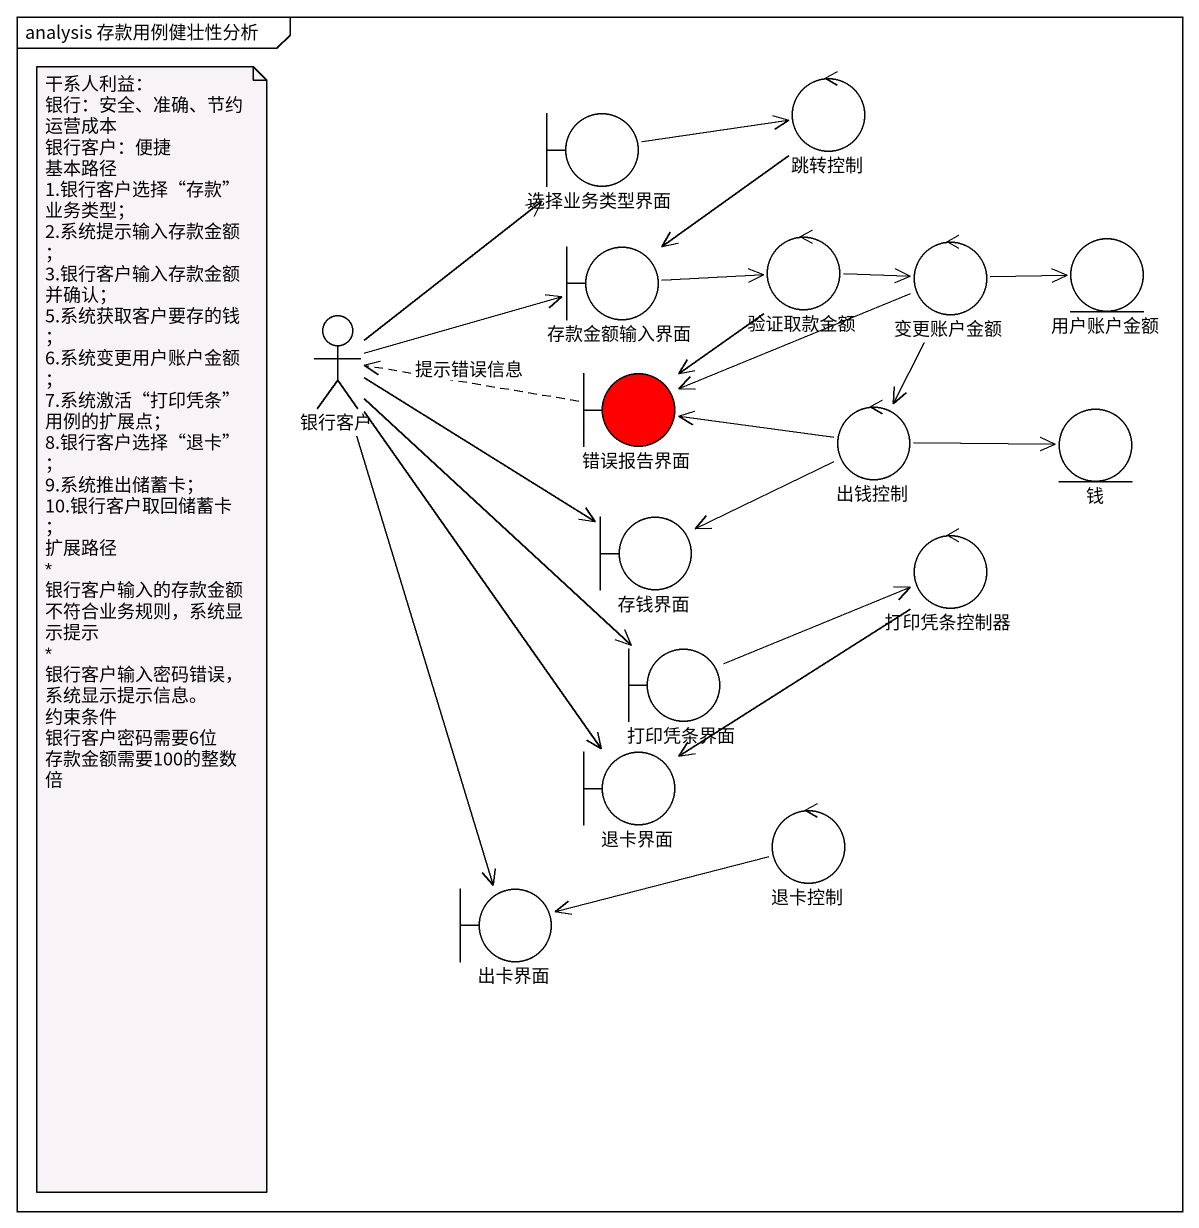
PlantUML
@startuml
mainframe analysis 存款用例健壮性分析
control 跳转控制
boundary 选择业务类型界面
boundary 存款金额输入界面
control 验证取款金额
control 变更账户金额
entity 用户账户金额
actor 银行客户
boundary 错误报告界面 #FF0000
control 出钱控制
entity 钱
boundary 存钱界面
control 打印凭条控制器
boundary 打印凭条界面
boundary 退卡界面
control 退卡控制
boundary 出卡界面
跳转控制 --> 存款金额输入界面
选择业务类型界面 -right-> 跳转控制
存款金额输入界面 -right-> 验证取款金额
验证取款金额 -right-> 变更账户金额
验证取款金额 --> 错误报告界面
变更账户金额 -right-> 用户账户金额
变更账户金额 -left-> 错误报告界面
变更账户金额 --> 出钱控制
银行客户 -up-> 选择业务类型界面
银行客户 -right-> 存款金额输入界面
银行客户 -right-> 存钱界面
银行客户 --> 打印凭条界面
银行客户 --> 退卡界面
银行客户 --> 出卡界面
错误报告界面 .left.> 银行客户 : 提示错误信息
出钱控制 -left-> 错误报告界面
出钱控制 -right-> 钱
出钱控制 -left-> 存钱界面
打印凭条控制器 --> 退卡界面
打印凭条界面 -right-> 打印凭条控制器
退卡控制 -left-> 出卡界面
note as N1
  干系人利益：
  银行：安全、准确、节约运营成本
  银行客户：便捷
  基本路径
  1.银行客户选择“存款”业务类型；
  2.系统提示输入存款金额；
  3.银行客户输入存款金额并确认；
  5.系统获取客户要存的钱；
  6.系统变更用户账户金额；
  7.系统激活“打印凭条”用例的扩展点；
  8.银行客户选择“退卡”；
  9.系统推出储蓄卡；
  10.银行客户取回储蓄卡；
  扩展路径
  * 银行客户输入的存款金额不符合业务规则，系统显示提示
  * 银行客户输入密码错误，系统显示提示信息。
  约束条件
  银行客户密码需要6位
  存款金额需要100的整数倍
end note
@enduml
